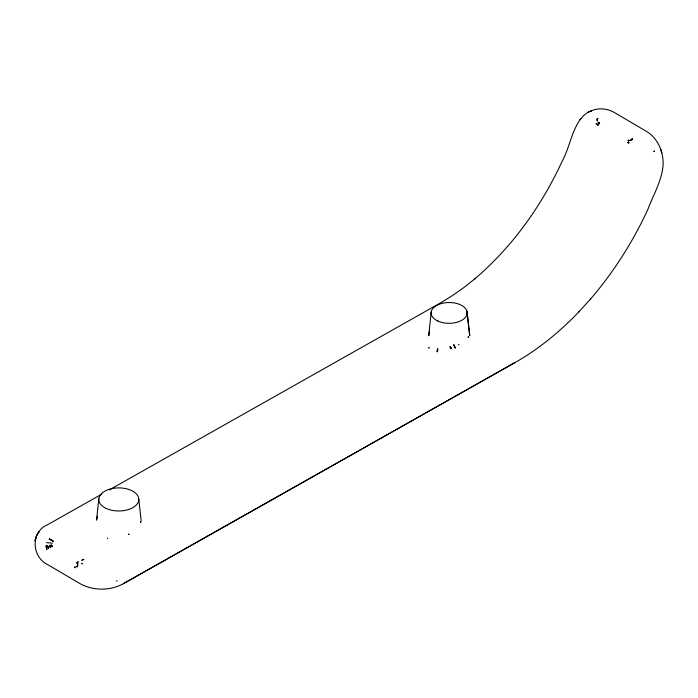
<?xml version="1.0" encoding="UTF-8"?>
<svg xmlns="http://www.w3.org/2000/svg" width="698" height="698" viewBox="0 0 698 698"><rect width="100%" height="100%" fill="white"/><g stroke="black" fill="none" stroke-linecap="round" stroke-linejoin="round"><path stroke-width="1.05" d="M77.399 564.979L77.722 562.492L76.675 562.92L77.775 562.518L77.26 566.793L77.766 566.427L77.583 562.981M628.375 140.717L628.121 141.101L628.436 139.975L628.444 140.874L629.072 140.368L628.444 140.874M50.675 545.094L50.893 547.153L50.867 545.888M431.163 312.163L428.738 335.747L429.497 331.061M98.819 498.599L96.56 520.123L97.432 516.11M450.184 347.081L450.254 346.592L450.847 348.756L450.96 347.726L450.009 346.697L450.777 347.307M627.886 142.662L629.046 142.785L627.886 142.662L628.505 142.854M630.172 140.385L631.236 139.94L630.233 140.071M107.745 538.603L107.379 538.193M52.429 543.184L46.618 542.582M77.722 562.492L76.675 562.92M437.035 351.522L437.602 348.791L437.847 350.256L437.245 351.897L437.602 348.791M78.307 561.471L77.574 561.593M596.807 123.982L598.16 125.151L596.057 123.572L598.23 125.047M580.919 118.442L580.038 119.69L583.702 115.51L586.861 113.093M82.207 560.005L81.832 560.511L82.303 559.77M580.317 119.306C571.339 132.062 569.341 148.36 561.838 161.936C541.316 206.303 512.131 247.005 474.849 278.825L475.495 278.301L463.856 287.559L452.068 295.83L440.202 303.072L109.35 489.865M590.238 299.372L590.621 298.945C613.716 272.028 632.912 241.84 647.753 209.644C653.215 195.074 661.826 181.009 663.1 165.225C663.693 152.26 658.048 138.44 646.671 131.538L614.415 112.535C607.086 108.199 597.514 107.475 589.915 111.514L591.564 110.799L587.716 112.561L588.606 112.064M123.363 583.65L515.857 362.096C539.161 348.764 559.988 331.489 578.581 312.207L579.07 311.666M578.581 312.207L590.621 298.945M52.847 540.837L49.165 539.109L51.425 539.816L53.493 541.456L49.279 539.004L49.977 539.17M598.291 122.359L598.779 123.162L599.538 122.944L598.779 123.162M597.139 119.995L597.54 120.955L597.06 119.812L597.279 120.37M599.303 123.93L598.169 122.159L598.526 122.769M77.487 565.956L76.274 566.776L77.487 566.052L77.487 566.636M454.974 347.883L453.901 344.795L455.41 348.049L453.648 344.925M101.76 494.149L47.726 524.66C30.407 531.658 31.55 557.1 47.796 564.665L80.052 583.668C93.122 590.892 109.883 590.936 123.04 583.903L514.635 362.716M587.803 112.526L588.501 112.134M83.428 559.526L83.978 559.735L82.809 559.316M459.014 344.803L458.438 344.594M48.083 546.874L47.438 545.853L48.415 548.454L48.188 546.822M450.96 347.726L450.533 347.901L451.274 348.581M49.881 546.168L49.846 545.208L50.256 547.441L49.994 546.133M51.582 545.74L52.149 546.674L51.495 545.033L51.8 545.696M116.357 581.024L117.133 580.937M52.149 546.674L51.495 545.033M661.844 152.993L660.535 148.805M466.901 311.038L469.737 335.747L467.189 312.8M138.806 499.306L141.188 520.891M82.076 563.399L82.076 563.853L82.076 563.399M74.965 566.889L74.956 567.718L74.965 566.889M46.112 546.054L46.757 545.749L46.112 546.054M468.288 336.802L468.253 337.291L468.288 336.802M632.205 138.605L631.891 139.905L632.205 138.605M35.738 538.027L35.022 540.845L36.095 536.692L35.738 538.027M37.378 534.275L36.645 535.436L38.983 531.763L37.378 534.275M597.314 118.852L596.895 119.279L598.02 118.468L597.314 118.852M140.743 521.807L140.752 522.296L140.743 521.807M654.541 151.1L653.974 151.606L654.541 151.1M46.609 547.677L46.879 549.57L46.094 546.482L46.548 547.729M129.043 534.275L128.589 534.232L129.043 534.275M429.157 347.909L428.694 347.822L429.157 347.909M437.751 320.993A18.035 10.4 -0.1 0 0 466.953 314.554A18.035 10.4 -0.1 0 0 442.741 303.202A18.035 10.4 -0.1 0 0 437.751 320.993M106.131 508.406A20.024 11.552 -0.1 0 0 138.553 501.251A20.024 11.552 -0.1 0 0 111.68 488.652A20.024 11.552 -0.1 0 0 106.131 508.406"/></g></svg>
